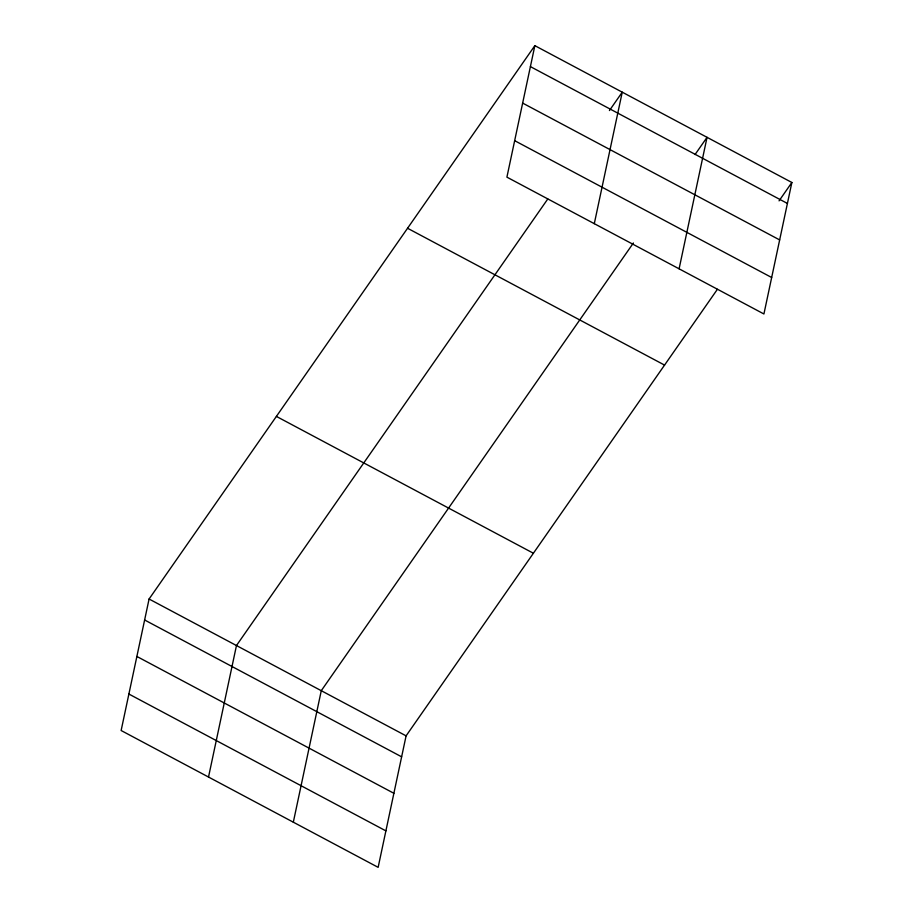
<?xml version="1.0" encoding="UTF-8"?>
<svg xmlns="http://www.w3.org/2000/svg" width="913" height="913" viewBox="0 0 913 913"><rect width="100%" height="100%" fill="white"/><g stroke="black" fill="none" stroke-linecap="round" stroke-linejoin="round"><path stroke-width="1.37" d="M534.858 45.65L506.909 177.145L763.919 313.981L791.868 182.486L534.858 45.65L149.081 599.019L121.132 730.514L378.142 867.35L406.091 735.855L717.401 289.295M208.518 777.043L236.467 645.537L547.777 198.988M293.324 822.191L321.273 690.696L633.394 242.995M594.295 223.674L622.244 92.179L609.428 110.553M679.101 268.821L707.05 137.327L695.044 154.559M779.063 200.86L791.868 182.486M530.407 66.615L787.417 203.451M522.647 103.089L779.656 239.925M514.658 140.67L771.668 277.506M407.552 228.261L664.561 365.097M276.388 416.408L533.397 553.244M149.081 599.019L406.091 735.855M144.631 619.984L401.629 756.82M136.87 656.458L393.88 793.294M128.881 694.04L385.891 830.876"/></g></svg>
